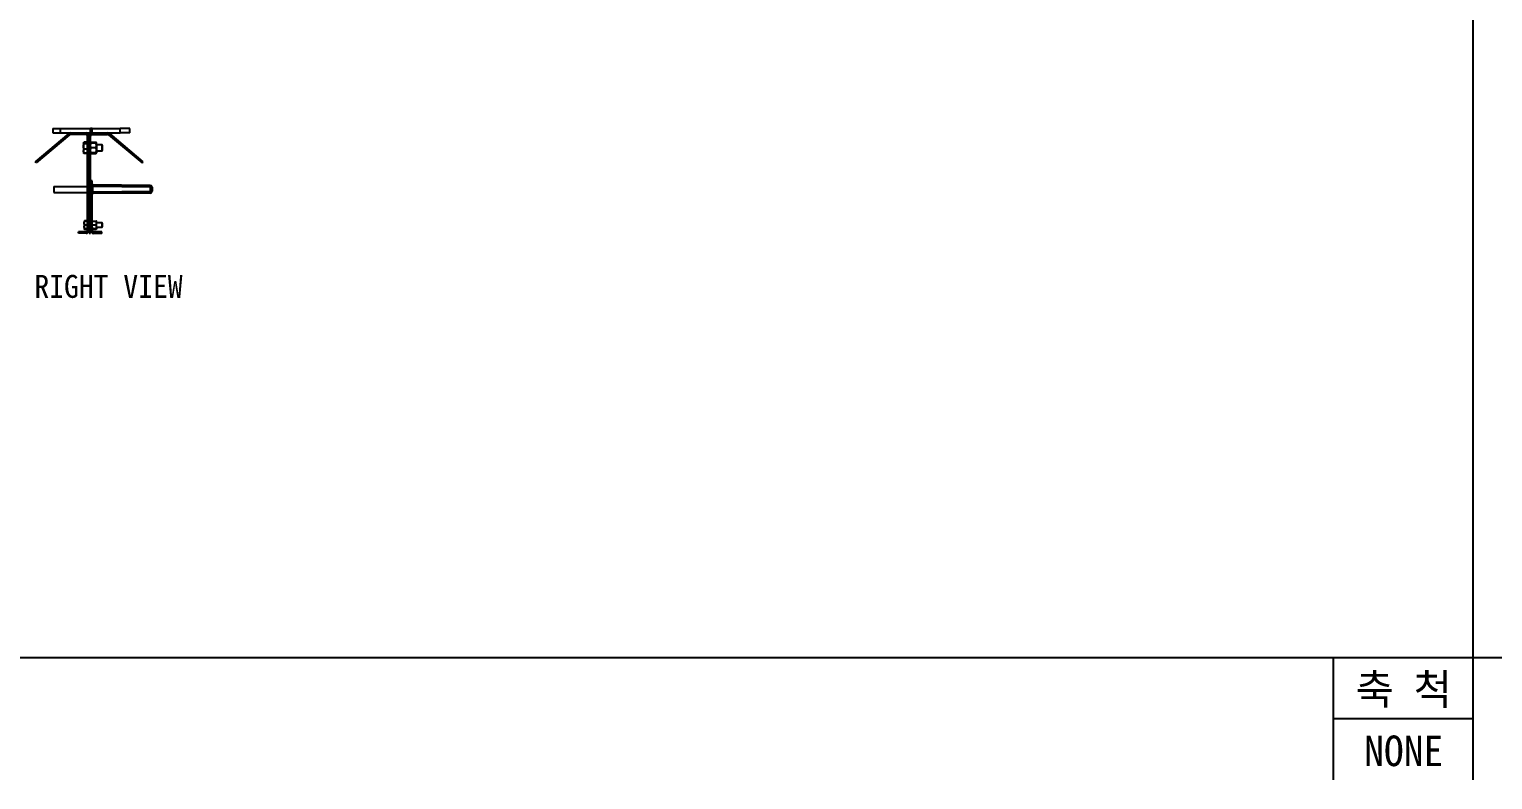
# Model space of a CAD drawing. Header units: millimetres. Extents: x 1364877 to 2662909, y 234189 to 1399913.
# Drawn here: x 1931254 to 2026942, y 234189 to 283270 of the extents above; entities that cross this region are included whole.
import ezdxf
from ezdxf.enums import TextEntityAlignment as Align

# ---------------------------------------------------------------- set-up
doc = ezdxf.new("R2010")
doc.units = ezdxf.units.MM
doc.header["$LTSCALE"] = 5
doc.header["$MEASUREMENT"] = 0
for name, color, linetype, lineweight in [('A-CONC-LIN2', 7, 'CONTINUOUS', 25), ('A-MKXS-TEXT1', 3, 'CONTINUOUS', 25), ('A-XXXX-TABL', 7, 'CONTINUOUS', 25), ('A-XXXX-TXT2', 3, 'CONTINUOUS', 25)]:
    doc.layers.add(name, color=color, linetype=linetype, lineweight=lineweight)
doc.styles.add('돋움', font='')
doc.styles.add('돋움체', font='')
doc.styles.get('돋움').set_extended_font_data('DotumChe')
doc.styles.get('돋움체').set_extended_font_data('DotumChe')

msp = doc.modelspace()

# ---------------------------------------------------------------- linework, layer by layer
at = {"layer": 'A-CONC-LIN2'}
for p, q in [((1932803.1, 276786.7), (1932803.1, 276492.5)), ((1933293.3, 276492.5), (1933293.3, 276786.7)), ((1933293.3, 276786.7), (1935254.1, 276786.7)), ((1935254.1, 276492.5), (1935254.1, 276786.7)), ((1935359.1, 276786.7), (1935254.1, 276786.7)), ((1935367.6, 276492.5), (1935367.6, 276786.7)), ((1935367.6, 276786.7), (1937202.5, 276786.7)), ((1937202.5, 276492.5), (1937202.5, 276786.7)), ((1937834, 276492.5), (1937834, 276786.7)), ((1933832.5, 276446.7), (1931634.1, 274602)), ((1933895.5, 276371.6), (1931697.1, 274526.9)), ((1933293.3, 276492.5), (1935254.1, 276492.5)), ((1933895.5, 276371.6), (1933832.5, 276446.7)), ((1933958.5, 276492.5), (1933958.5, 276394.5)), ((1934965.5, 276394.5), (1933958.5, 276394.5)), ((1934810.3, 275842), (1934803.8, 275830.8)), ((1934803.8, 275830.8), (1934803.8, 275822.1)), ((1934832.2, 275779.4), (1934803.8, 275822.1)), ((1934803.8, 275822.1), (1934803.8, 275603.1)), ((1934803.8, 275603.1), (1934803.8, 275293.1)), ((1934826.6, 275868.6), (1934832.2, 275879.9)), ((1934832.2, 275879.9), (1934830.1, 275873.4)), ((1935034.2, 275879.9), (1934832.2, 275879.9)), ((1935034.2, 275864.8), (1934832.2, 275864.8)), ((1935034.2, 275779.4), (1934832.2, 275779.4)), ((1934965.5, 276394.5), (1934965.5, 276492.5)), ((1935034.2, 275879.9), (1935034.2, 275864.8)), ((1935034.2, 275864.8), (1935034.2, 275822.1)), ((1935063.6, 275830.8), (1935034.2, 275830.8)), ((1935034.2, 275822.1), (1935034.2, 275779.4)), ((1935034.2, 275779.4), (1935034.2, 275603.1)), ((1935034.2, 275603.1), (1935034.2, 275426.7)), ((1935161.6, 276296.5), (1935063.6, 276296.5)), ((1935063.6, 270120.1), (1935063.6, 276296.5)), ((1935259.6, 276296.5), (1935161.6, 276296.5)), ((1935161.6, 269924), (1935161.6, 276296.5)), ((1935349.1, 276492.5), (1935254.1, 276492.5)), ((1935259.6, 269924), (1935259.6, 276296.5)), ((1935260.3, 275832), (1935259.6, 275830.8)), ((1935288.1, 275544), (1935259.6, 275694.8)), ((1935288.1, 275880.1), (1935260.3, 275832)), ((1935274.7, 275839.6), (1935288.1, 275880.1)), ((1935288.1, 275880.1), (1935618.4, 275880.1)), ((1935288.1, 275845.5), (1935618.4, 275845.5)), ((1935357.7, 276492.5), (1935357.7, 276394.5)), ((1935357.7, 276492.5), (1936364.7, 276492.5)), ((1935357.7, 276394.5), (1936364.7, 276394.5)), ((1935367.6, 276492.5), (1937202.5, 276492.5)), ((1935646.2, 275832), (1935618.4, 275880.1)), ((1935631.9, 275839.6), (1935618.4, 275880.1)), ((1935618.4, 275544), (1935646.9, 275694.8)), ((1935646.9, 275830.8), (1935646.2, 275832)), ((1935646.9, 275694.8), (1935646.9, 275830.5)), ((1936016.8, 275708.2), (1935646.9, 275708.2)), ((1935646.9, 275694.8), (1935646.9, 275377.4)), ((1936044, 275681.1), (1936016.8, 275708.2)), ((1936016.8, 275316.1), (1936016.8, 275708.2)), ((1936044, 275343.3), (1936044, 275681.1)), ((1936364.7, 276394.5), (1936364.7, 276492.5)), ((1936490.8, 276446.7), (1936427.8, 276371.6)), ((1936427.8, 276371.6), (1938626.1, 274526.9)), ((1936490.8, 276446.7), (1938689.1, 274602)), ((1934832.2, 275159.5), (1934803.8, 275293.1)), ((1934803.8, 275293.1), (1934803.8, 275193.5)), ((1934803.8, 275193.5), (1934810.3, 275182.3)), ((1934810.3, 275182.3), (1934828.8, 275150.2)), ((1934814.3, 275184.6), (1934832.2, 275159.5)), ((1934832.2, 275144.5), (1934824.7, 275167.2)), ((1935034.2, 275426.7), (1934832.2, 275426.7)), ((1935034.2, 275159.5), (1934832.2, 275159.5)), ((1935034.2, 275144.5), (1934832.2, 275144.5)), ((1935034.2, 275426.7), (1935034.2, 275293.1)), ((1935034.2, 275293.1), (1935034.2, 275159.5)), ((1935034.2, 275193.5), (1935063.6, 275193.5)), ((1935034.2, 275159.5), (1935034.2, 275144.5)), ((1935288.1, 275210.7), (1935259.6, 275377.4)), ((1935259.6, 275193.5), (1935260.3, 275192.3)), ((1935260.3, 275192.3), (1935288.1, 275144.2)), ((1935288.1, 275144.2), (1935279.1, 275173.5)), ((1935288.1, 275544), (1935618.4, 275544)), ((1935288.1, 275210.7), (1935618.4, 275210.7)), ((1935288.1, 275178.8), (1935618.4, 275178.8)), ((1935288.1, 275144.2), (1935618.4, 275144.2)), ((1935618.4, 275210.7), (1935646.9, 275377.4)), ((1935618.4, 275144.2), (1935646.2, 275192.3)), ((1935618.4, 275144.2), (1935627.5, 275173.5)), ((1935646.2, 275192.3), (1935646.9, 275193.5)), ((1935646.9, 275377.4), (1935646.9, 275194.7)), ((1935646.9, 275316.1), (1936016.8, 275316.1)), ((1936016.8, 275316.1), (1936044, 275343.3)), ((1931697.1, 274526.9), (1931634.1, 274602)), ((1938626.1, 274526.9), (1938689.1, 274602)), ((1932857.7, 272987.7), (1932857.7, 272595.5)), ((1932857.7, 272987.7), (1935063.6, 272987.7)), ((1935357.7, 273352.3), (1935259.6, 273352.3)), ((1935259.6, 270117.1), (1935259.6, 273352.3)), ((1935357.7, 270117.1), (1935357.7, 273352.3)), ((1935364, 273120.8), (1935358.8, 273125.8)), ((1935415.9, 272977.3), (1935415.9, 272983.6)), ((1935415.9, 272641.5), (1935415.9, 272977.3)), ((1939182, 272944.5), (1935415.9, 272977.3)), ((1935430.4, 273092.3), (1935430.4, 273093)), ((1939165, 273060.4), (1935430.4, 273093)), ((1935430.4, 273092.3), (1939165, 273059.7)), ((1939165, 273059.7), (1939165, 273060.4)), ((1939165, 273059.7), (1939165, 273059.7)), ((1939182, 272674.5), (1939182, 272944.5)), ((1939279.2, 272945.2), (1939279.2, 272944.5)), ((1939279.2, 272944.5), (1939279.2, 272674.5)), ((1932857.7, 272595.5), (1935063.6, 272595.5)), ((1935415.9, 272641.5), (1939182, 272674.5)), ((1939165, 272559.3), (1935430.4, 272526.6)), ((1934965.5, 270022), (1934475.3, 270022)), ((1934475.3, 269924), (1934475.3, 270022)), ((1934965.5, 269924), (1934475.3, 269924)), ((1934859.3, 270725.9), (1934849.1, 270708.3)), ((1934871, 270709.2), (1934849.1, 270708.3)), ((1934849.1, 270708.3), (1934849.1, 270587)), ((1934849.1, 270587), (1934849.1, 270342)), ((1934871, 270219), (1934849.1, 270342)), ((1934849.1, 270342), (1934849.1, 270218.1)), ((1934849.1, 270218.1), (1934859.3, 270200.5)), ((1934871, 270217.3), (1934849.1, 270218.1)), ((1934871, 270184.6), (1934855.9, 270217.9)), ((1934871, 270741.8), (1934862.8, 270723.9)), ((1934864.8, 270717.5), (1934871, 270741.8)), ((1935039.1, 270741.8), (1934871, 270741.8)), ((1935039.1, 270709.2), (1934871, 270709.2)), ((1935039.1, 270464.9), (1934871, 270464.9)), ((1935039.1, 270219), (1934871, 270219)), ((1935039.1, 270217.3), (1934871, 270217.3)), ((1935039.1, 270184.6), (1934871, 270184.6)), ((1934965.5, 270022), (1934965.5, 269924)), ((1935039.1, 270741.8), (1935039.1, 270709.2)), ((1935039.1, 270709.2), (1935039.1, 270587)), ((1935063.6, 270708.3), (1935039.1, 270708.3)), ((1935039.1, 270587), (1935039.1, 270464.9)), ((1935039.1, 270464.9), (1935039.1, 270342)), ((1935039.1, 270342), (1935039.1, 270219)), ((1935039.1, 270219), (1935039.1, 270218.1)), ((1935039.1, 270218.1), (1935063.6, 270218.1)), ((1935039.1, 270218.1), (1935039.1, 270217.3)), ((1935039.1, 270217.3), (1935039.1, 270184.6)), ((1935063.6, 270120.1), (1935161.6, 270120.1)), ((1935161.6, 269924), (1935259.6, 269924)), ((1935259.6, 270117.1), (1935357.7, 270117.1)), ((1935358.2, 270709.2), (1935357.7, 270708.3)), ((1935379.6, 270487.7), (1935357.7, 270603.7)), ((1935379.6, 270231.3), (1935357.7, 270359.5)), ((1935357.7, 270218.1), (1935358.2, 270217.2)), ((1935379.6, 270719.7), (1935634.8, 270719.7)), ((1935379.6, 270487.7), (1935634.8, 270487.7)), ((1935379.6, 270231.3), (1935634.8, 270231.3)), ((1935379.6, 270206.8), (1935634.8, 270206.8)), ((1935455.7, 270019), (1935455.7, 269921)), ((1935994.9, 270019), (1935455.7, 270019)), ((1935994.9, 269921), (1935455.7, 269921)), ((1935634.8, 270487.7), (1935656.7, 270603.7)), ((1935634.8, 270231.3), (1935656.7, 270359.5)), ((1935656.2, 270217.2), (1935656.7, 270218.1)), ((1935656.7, 270603.7), (1935656.7, 270708.1)), ((1936016.8, 270610.3), (1935656.7, 270610.3)), ((1935656.7, 270359.5), (1935656.7, 270603.7)), ((1935656.7, 270219), (1935656.7, 270359.5)), ((1935656.7, 270316.2), (1936016.8, 270316.2)), ((1935994.9, 269921), (1935994.9, 270019)), ((1936044, 270583.1), (1936016.8, 270610.3)), ((1936016.8, 270316.2), (1936016.8, 270610.3)), ((1936016.8, 270316.2), (1936044, 270343.3)), ((1936044, 270343.3), (1936044, 270583.1))]:
    msp.add_line(p, q, dxfattribs=at)
for points in [[(1935415.9, 272977.3), (1935399.1, 272977.3), (1935383.3, 272977.3), (1935369, 272977.3), (1935357.7, 272977.3)], [(1939182, 272944.5), (1939201.7, 272944.5), (1939220.3, 272944.5), (1939237.1, 272944.5), (1939251.6, 272944.5), (1939263.4, 272944.5), (1939272.1, 272944.5), (1939277.4, 272944.5), (1939279.2, 272944.5)], [(1935357.7, 272641.5), (1935369, 272641.5), (1935383.3, 272641.5), (1935399.1, 272641.5), (1935415.9, 272641.5)], [(1939279.2, 272674.5), (1939277.4, 272674.5), (1939272.1, 272674.5), (1939263.4, 272674.5), (1939251.6, 272674.5), (1939237.1, 272674.5), (1939220.3, 272674.5), (1939201.7, 272674.5), (1939182, 272674.5)]]:
    msp.add_lwpolyline(points, dxfattribs=at)
for centre, radius, start, end in [((1933958.5, 276296.5), 196.1, 90, 130), ((1933958.5, 276296.5), 98, 90, 130), ((1934965.5, 276296.5), 196.1, 0, 90), ((1934965.5, 276296.5), 98, 0, 90), ((1935357.7, 276296.5), 196.1, 90, 180), ((1935357.7, 276296.5), 98, 90, 180), ((1936364.7, 276296.5), 196.1, 50, 90), ((1936364.7, 276296.5), 98, 50, 90), ((1935431.2, 273190.3), 98, 221.409633, 269.5), ((1935421.4, 274130.6), 1147, 266.816554, 269.723842), ((1935431.2, 273191.1), 98, 222.003223, 269.5), ((1939164, 272945.2), 115.2, 0, 89.5), ((1938984.9, 272974.3), 199.3, 351.418319, 25.385874), ((1939164, 272944.5), 115.2, 0, 89.5), ((1935431.2, 272428.6), 98, 90.5, 133.702635), ((1938985, 272644.7), 199.2, 334.605671, 8.5873), ((1939164, 272674.5), 115.2, 270.5, 0), ((1934965.5, 270120.1), 196.1, 270, 0), ((1934965.5, 270120.1), 98, 270, 0), ((1935455.7, 270117.1), 196.1, 180, 270), ((1935455.7, 270117.1), 98, 180, 270)]:
    msp.add_arc(centre, radius, start, end, dxfattribs=at)
for points, knots in [([(1932804.3, 276786.7), (1932805.2, 276786.7), (1932807.3, 276786.7), (1932835.9, 276786.7), (1932885.6, 276786.7), (1932957.2, 276786.7), (1933049.9, 276786.7), (1933163.4, 276786.7), (1933248.4, 276786.7), (1933293.3, 276786.7)], [0, 0, 0, 0, 0.0970782, 0.2187762, 0.3473447, 0.4863746, 0.6393068, 0.8094489, 1, 1, 1, 1]), ([(1937832.5, 276786.7), (1937831.3, 276786.7), (1937828.7, 276786.7), (1937791.8, 276786.7), (1937727.7, 276786.7), (1937635.3, 276786.7), (1937515.9, 276786.7), (1937369.6, 276786.7), (1937260.3, 276786.7), (1937202.5, 276786.7)], [0, 0, 0, 0, 0.0954328, 0.2157351, 0.3434364, 0.4823088, 0.6358623, 0.8073816, 1, 1, 1, 1]), ([(1932804.3, 276492.5), (1932805.2, 276492.5), (1932807.3, 276492.5), (1932835.9, 276492.5), (1932885.6, 276492.5), (1932957.2, 276492.5), (1933049.9, 276492.5), (1933163.4, 276492.5), (1933248.4, 276492.5), (1933293.3, 276492.5)], [0, 0, 0, 0, 0.0970782, 0.2187762, 0.3473447, 0.4863746, 0.6393068, 0.8094489, 1, 1, 1, 1]), ([(1934803.8, 275822.1), (1934803.8, 275823.1), (1934804.2, 275837.5), (1934818.7, 275851.6), (1934832.2, 275864.8)], [0, 0, 0, 0, 0.0702397, 1, 1, 1, 1]), ([(1934803.8, 275603.1), (1934807.2, 275649.4), (1934811.7, 275709.1), (1934828.5, 275766.5), (1934832.2, 275779.4)], [0, 0, 0, 0, 0.7762935, 1, 1, 1, 1]), ([(1934832.2, 275426.7), (1934820.7, 275470.8), (1934805.5, 275529), (1934804.1, 275588.6), (1934803.8, 275603.1)], [0, 0, 0, 0, 0.7581518, 1, 1, 1, 1]), ([(1935259.6, 275694.8), (1935259.7, 275698.4), (1935260.1, 275749.3), (1935274.6, 275799.2), (1935288.1, 275845.5)], [0, 0, 0, 0, 0.0701984, 1, 1, 1, 1]), ([(1935260.9, 275832), (1935261.2, 275832.6), (1935263, 275837.2), (1935276.5, 275841.7), (1935288.1, 275845.5)], [0, 0, 0, 0, 0.1410013, 1, 1, 1, 1]), ([(1935646.9, 275694.8), (1935646.9, 275698.4), (1935646.5, 275749.3), (1935631.9, 275799.2), (1935618.4, 275845.5)], [0, 0, 0, 0, 0.0701984, 1, 1, 1, 1]), ([(1935646.9, 275829.6), (1935646.5, 275831), (1935644.9, 275836.4), (1935629.6, 275841.7), (1935618.4, 275845.5)], [0, 0, 0, 0, 0.2686692, 1, 1, 1, 1]), ([(1937832.5, 276492.5), (1937831.3, 276492.5), (1937828.7, 276492.5), (1937791.8, 276492.5), (1937727.7, 276492.5), (1937635.3, 276492.5), (1937515.9, 276492.5), (1937369.6, 276492.5), (1937260.3, 276492.5), (1937202.5, 276492.5)], [0, 0, 0, 0, 0.0954328, 0.2157351, 0.3434364, 0.4823088, 0.6358623, 0.8073816, 1, 1, 1, 1]), ([(1934803.8, 275293.1), (1934803.8, 275296.3), (1934804.2, 275341.4), (1934818.7, 275385.6), (1934832.2, 275426.7)], [0, 0, 0, 0, 0.0702053, 1, 1, 1, 1]), ([(1935259.6, 275377.4), (1935259.7, 275381.3), (1935260.1, 275437.6), (1935274.6, 275492.8), (1935288.1, 275544)], [0, 0, 0, 0, 0.070203, 1, 1, 1, 1]), ([(1935259.6, 275194.7), (1935260.1, 275196.2), (1935261.6, 275201.6), (1935276.9, 275206.8), (1935288.1, 275210.7)], [0, 0, 0, 0, 0.2686071, 1, 1, 1, 1]), ([(1935288.1, 275178.8), (1935283.8, 275180.1), (1935269.4, 275184.6), (1935265.6, 275189.2), (1935262.9, 275192.4)], [0, 0, 0, 0, 0.3019156, 1, 1, 1, 1]), ([(1935646.9, 275377.4), (1935646.9, 275381.3), (1935646.5, 275437.6), (1935631.9, 275492.8), (1935618.4, 275544)], [0, 0, 0, 0, 0.070203, 1, 1, 1, 1]), ([(1935646.9, 275194.7), (1935646.5, 275196.2), (1935644.9, 275201.6), (1935629.6, 275206.8), (1935618.4, 275210.7)], [0, 0, 0, 0, 0.2686071, 1, 1, 1, 1]), ([(1935618.4, 275178.8), (1935622.7, 275180.1), (1935639.4, 275185.3), (1935643.7, 275190.7), (1935646.9, 275194.7)], [0, 0, 0, 0, 0.2575184, 1, 1, 1, 1]), ([(1935430.4, 273092.3), (1935428.4, 273090.7), (1935424.6, 273087.6), (1935419.8, 273062.7), (1935416.5, 273026.8), (1935416.1, 272997.7), (1935415.9, 272983.6)], [0, 0, 0, 0, 0.2547478, 0.5065807, 0.7607753, 1, 1, 1, 1]), ([(1935358.8, 272493.9), (1935364.3, 272499.8), (1935376.4, 272512.5), (1935400.7, 272524.6), (1935418.7, 272527.4), (1935427.4, 272528.8)], [0, 0, 0, 0, 0.3058725, 0.6670144, 1, 1, 1, 1]), ([(1935415.9, 272641.5), (1935415.9, 272634), (1935415.9, 272619), (1935416.9, 272589.9), (1935419.5, 272558), (1935424.4, 272531.7), (1935428.4, 272528.3), (1935430.4, 272526.6)], [0, 0, 0, 0, 0.1224461, 0.2463463, 0.493903, 0.7454091, 1, 1, 1, 1]), ([(1934849.1, 270587), (1934851.9, 270619.7), (1934855.4, 270661), (1934868.3, 270700.8), (1934871, 270709.2)], [0, 0, 0, 0, 0.7890135, 1, 1, 1, 1]), ([(1934871, 270464.9), (1934862.1, 270495.9), (1934850.4, 270536.1), (1934849.4, 270577.5), (1934849.1, 270587)], [0, 0, 0, 0, 0.7681462, 1, 1, 1, 1]), ([(1934849.1, 270342), (1934849.1, 270344.9), (1934849.4, 270386.4), (1934860.6, 270427.1), (1934871, 270464.9)], [0, 0, 0, 0, 0.0702073, 1, 1, 1, 1]), ([(1934849.1, 270218.1), (1934849.1, 270218.1), (1934849.4, 270218.4), (1934860.6, 270218.7), (1934871, 270219)], [0, 0, 0, 0, 0.0701501, 1, 1, 1, 1]), ([(1935357.7, 270603.7), (1935357.7, 270606.4), (1935358, 270645.6), (1935369.2, 270684), (1935379.6, 270719.7)], [0, 0, 0, 0, 0.07023057, 1, 1, 1, 1]), ([(1935357.7, 270359.5), (1935357.7, 270362.6), (1935358, 270405.9), (1935369.2, 270448.3), (1935379.6, 270487.7)], [0, 0, 0, 0, 0.0701955, 1, 1, 1, 1]), ([(1935357.7, 270322.7), (1935357.7, 270320), (1935358, 270280.9), (1935369.2, 270242.5), (1935379.6, 270206.8)], [0, 0, 0, 0, 0.07023057, 1, 1, 1, 1]), ([(1935357.7, 270219), (1935358, 270220.2), (1935359.2, 270224.3), (1935371, 270228.4), (1935379.6, 270231.3)], [0, 0, 0, 0, 0.2685889, 1, 1, 1, 1]), ([(1935358.6, 270709.2), (1935358.8, 270709.7), (1935360.3, 270713.3), (1935370.6, 270716.7), (1935379.6, 270719.7)], [0, 0, 0, 0, 0.1409973, 1, 1, 1, 1]), ([(1935379.6, 270206.8), (1935376.2, 270207.8), (1935365.2, 270211.2), (1935362.2, 270214.8), (1935360.2, 270217.2)], [0, 0, 0, 0, 0.301942, 1, 1, 1, 1]), ([(1935656.7, 270603.7), (1935656.7, 270606.4), (1935656.4, 270645.6), (1935645.2, 270684), (1935634.8, 270719.7)], [0, 0, 0, 0, 0.07023057, 1, 1, 1, 1]), ([(1935656.7, 270707.4), (1935656.4, 270708.5), (1935655.2, 270712.7), (1935643.4, 270716.7), (1935634.8, 270719.7)], [0, 0, 0, 0, 0.268648, 1, 1, 1, 1]), ([(1935656.7, 270359.5), (1935656.7, 270362.6), (1935656.4, 270405.9), (1935645.2, 270448.3), (1935634.8, 270487.7)], [0, 0, 0, 0, 0.0701955, 1, 1, 1, 1]), ([(1935656.7, 270322.7), (1935656.7, 270320), (1935656.4, 270280.9), (1935645.2, 270242.5), (1935634.8, 270206.8)], [0, 0, 0, 0, 0.07023057, 1, 1, 1, 1]), ([(1935656.7, 270219), (1935656.4, 270220.2), (1935655.2, 270224.3), (1935643.4, 270228.4), (1935634.8, 270231.3)], [0, 0, 0, 0, 0.2685888, 1, 1, 1, 1]), ([(1935634.8, 270206.8), (1935638.1, 270207.8), (1935650.9, 270211.8), (1935654.2, 270216), (1935656.7, 270219)], [0, 0, 0, 0, 0.2575284, 1, 1, 1, 1])]:
    msp.add_open_spline(points, degree=3, knots=knots, dxfattribs=at)
at = {"layer": 'A-XXXX-TABL'}
for p, q in [((2016506.9, 242189.2), (2016506.9, 234189.2)), ((2016506.9, 238189.2), (2025663.7, 238189.2))]:
    msp.add_line(p, q, dxfattribs=at)
for points in [[(2025663.7, 234189.2), (2025663.7, 510289.2)], [(1841976.2, 242189.2), (2209351.2, 242189.2)]]:
    msp.add_lwpolyline(points, dxfattribs=at)

# ---------------------------------------------------------------- texts
at = {"layer": 'A-MKXS-TEXT1', "style": '돋움체'}
for s, p in [('축 척', (2021121.8, 239100.2)), ('NONE', (2021121.8, 235079))]:
    msp.add_text(s, height=2000, dxfattribs=at).set_placement(p, align=Align.CENTER)
at = {"layer": 'A-XXXX-TXT2', "insert": (1931586.7, 267204.8), "char_height": 1500, "attachment_point": 1, "style": '돋움'}
msp.add_mtext('RIGHT VIEW', dxfattribs=at)

doc.saveas('drawing.dxf')
